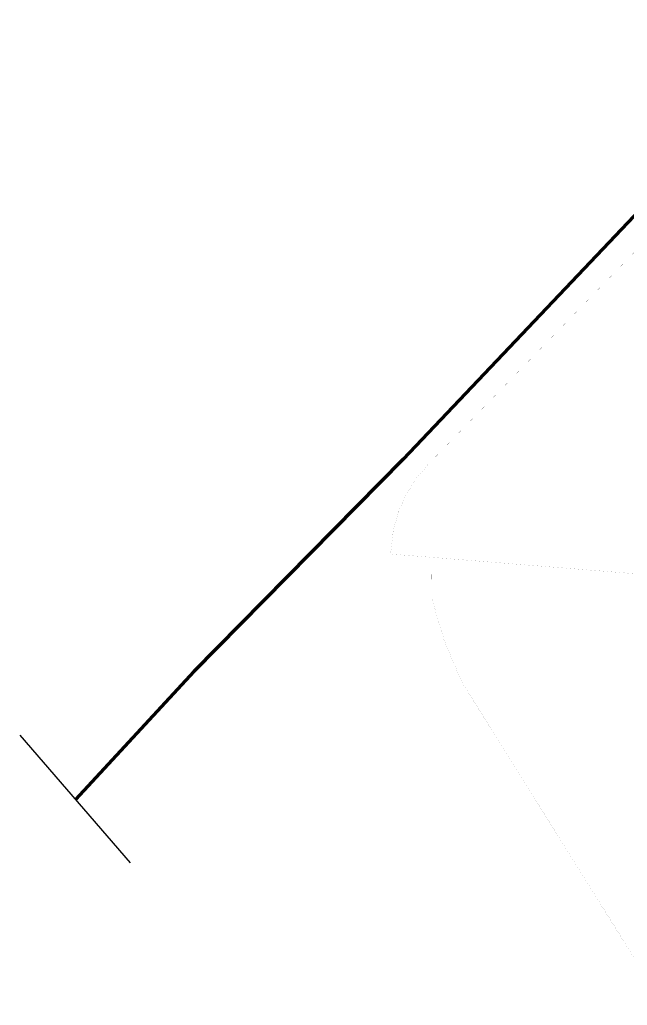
# Model space of a CAD drawing. Header units: metres. Extents: x 0 to 7617939, y 0 to 4642111.
# Drawn here: x 7616183.87 to 7616213.63, y 4641422.23 to 4641470.5 of the extents above; entities that cross this region are included whole.
import ezdxf

# ---------------------------------------------------------------- set-up
doc = ezdxf.new("R2010")
doc.units = ezdxf.units.M
doc.header["$MEASUREMENT"] = 0
for name, color, linetype, lineweight in [('parcels_o — WF.WFI_GML_PARC', 1, 'Continuous', 0), ('U-3.1 REGULACIONA LINIJA', 84, 'Continuous', 80), ('U-5.2 ELEMENTI NA SOOBRAKAJNICA', 7, 'Continuous', 9)]:
    doc.layers.add(name, color=color, linetype=linetype, lineweight=lineweight)

msp = doc.modelspace()

# ---------------------------------------------------------------- linework, layer by layer
at = {"layer": 'parcels_o — WF.WFI_GML_PARC', "color": 3, "linetype": 'Continuous', "const_width": 0.00234, "flags": 128}
for points in [[(7616217.81, 4641418.45), (7616213.97, 4641424.55), (7616205.5, 4641438.11), (7616204.66, 4641440.12), (7616204.07, 4641442.11), (7616204.05, 4641444.17), (7616202.04, 4641444.33), (7616202.17, 4641445.48), (7616202.42, 4641446.38), (7616202.79, 4641447.22), (7616203.28, 4641448.01), (7616203.88, 4641448.72), (7616217.1, 4641462.32), (7616222.01, 4641467.42), (7616222.24, 4641467.2), (7616227.05, 4641472.23)], [(7616217.3, 4641462.13), (7616217.1, 4641462.32), (7616203.88, 4641448.72), (7616203.28, 4641448.01), (7616202.79, 4641447.22), (7616202.42, 4641446.38), (7616202.17, 4641445.48), (7616202.04, 4641444.33), (7616204.05, 4641444.17)], [(7616204.05, 4641444.17), (7616233.17, 4641441.82)]]:
    msp.add_lwpolyline(points, dxfattribs=at)
msp.add_lwpolyline([(7616233.17, 4641441.82), (7616204.05, 4641444.17), (7616204.07, 4641442.11), (7616204.66, 4641440.12), (7616205.5, 4641438.11), (7616213.97, 4641424.55), (7616233.33, 4641437.1), (7616233.17, 4641441.82)], close=True, dxfattribs=at)
at = {"layer": 'U-3.1 REGULACIONA LINIJA'}
msp.add_lwpolyline([(7616261.666, 4641510.266), (7616217.01, 4641464.1), (7616202.65, 4641448.98), (7616192.4, 4641438.57), (7616186.607, 4641432.303)], dxfattribs=at)
at = {"layer": 'U-5.2 ELEMENTI NA SOOBRAKAJNICA', "linetype": 'Continuous', "lineweight": 25}
msp.add_lwpolyline([(7616183.875, 4641435.454), (7616189.286, 4641429.214)], dxfattribs=at)

doc.saveas('drawing.dxf')
